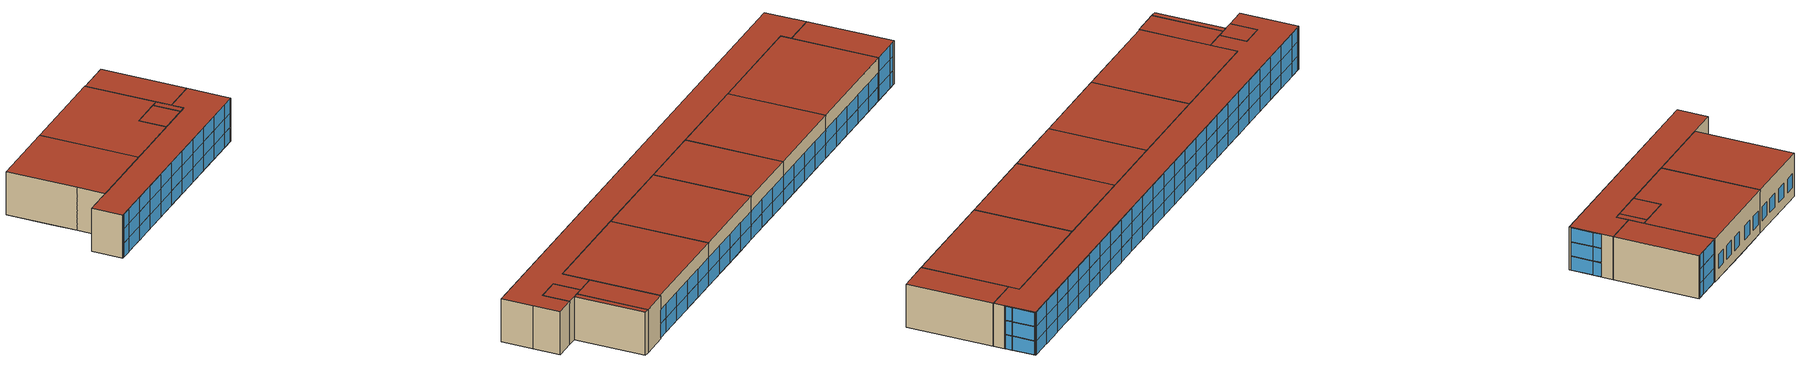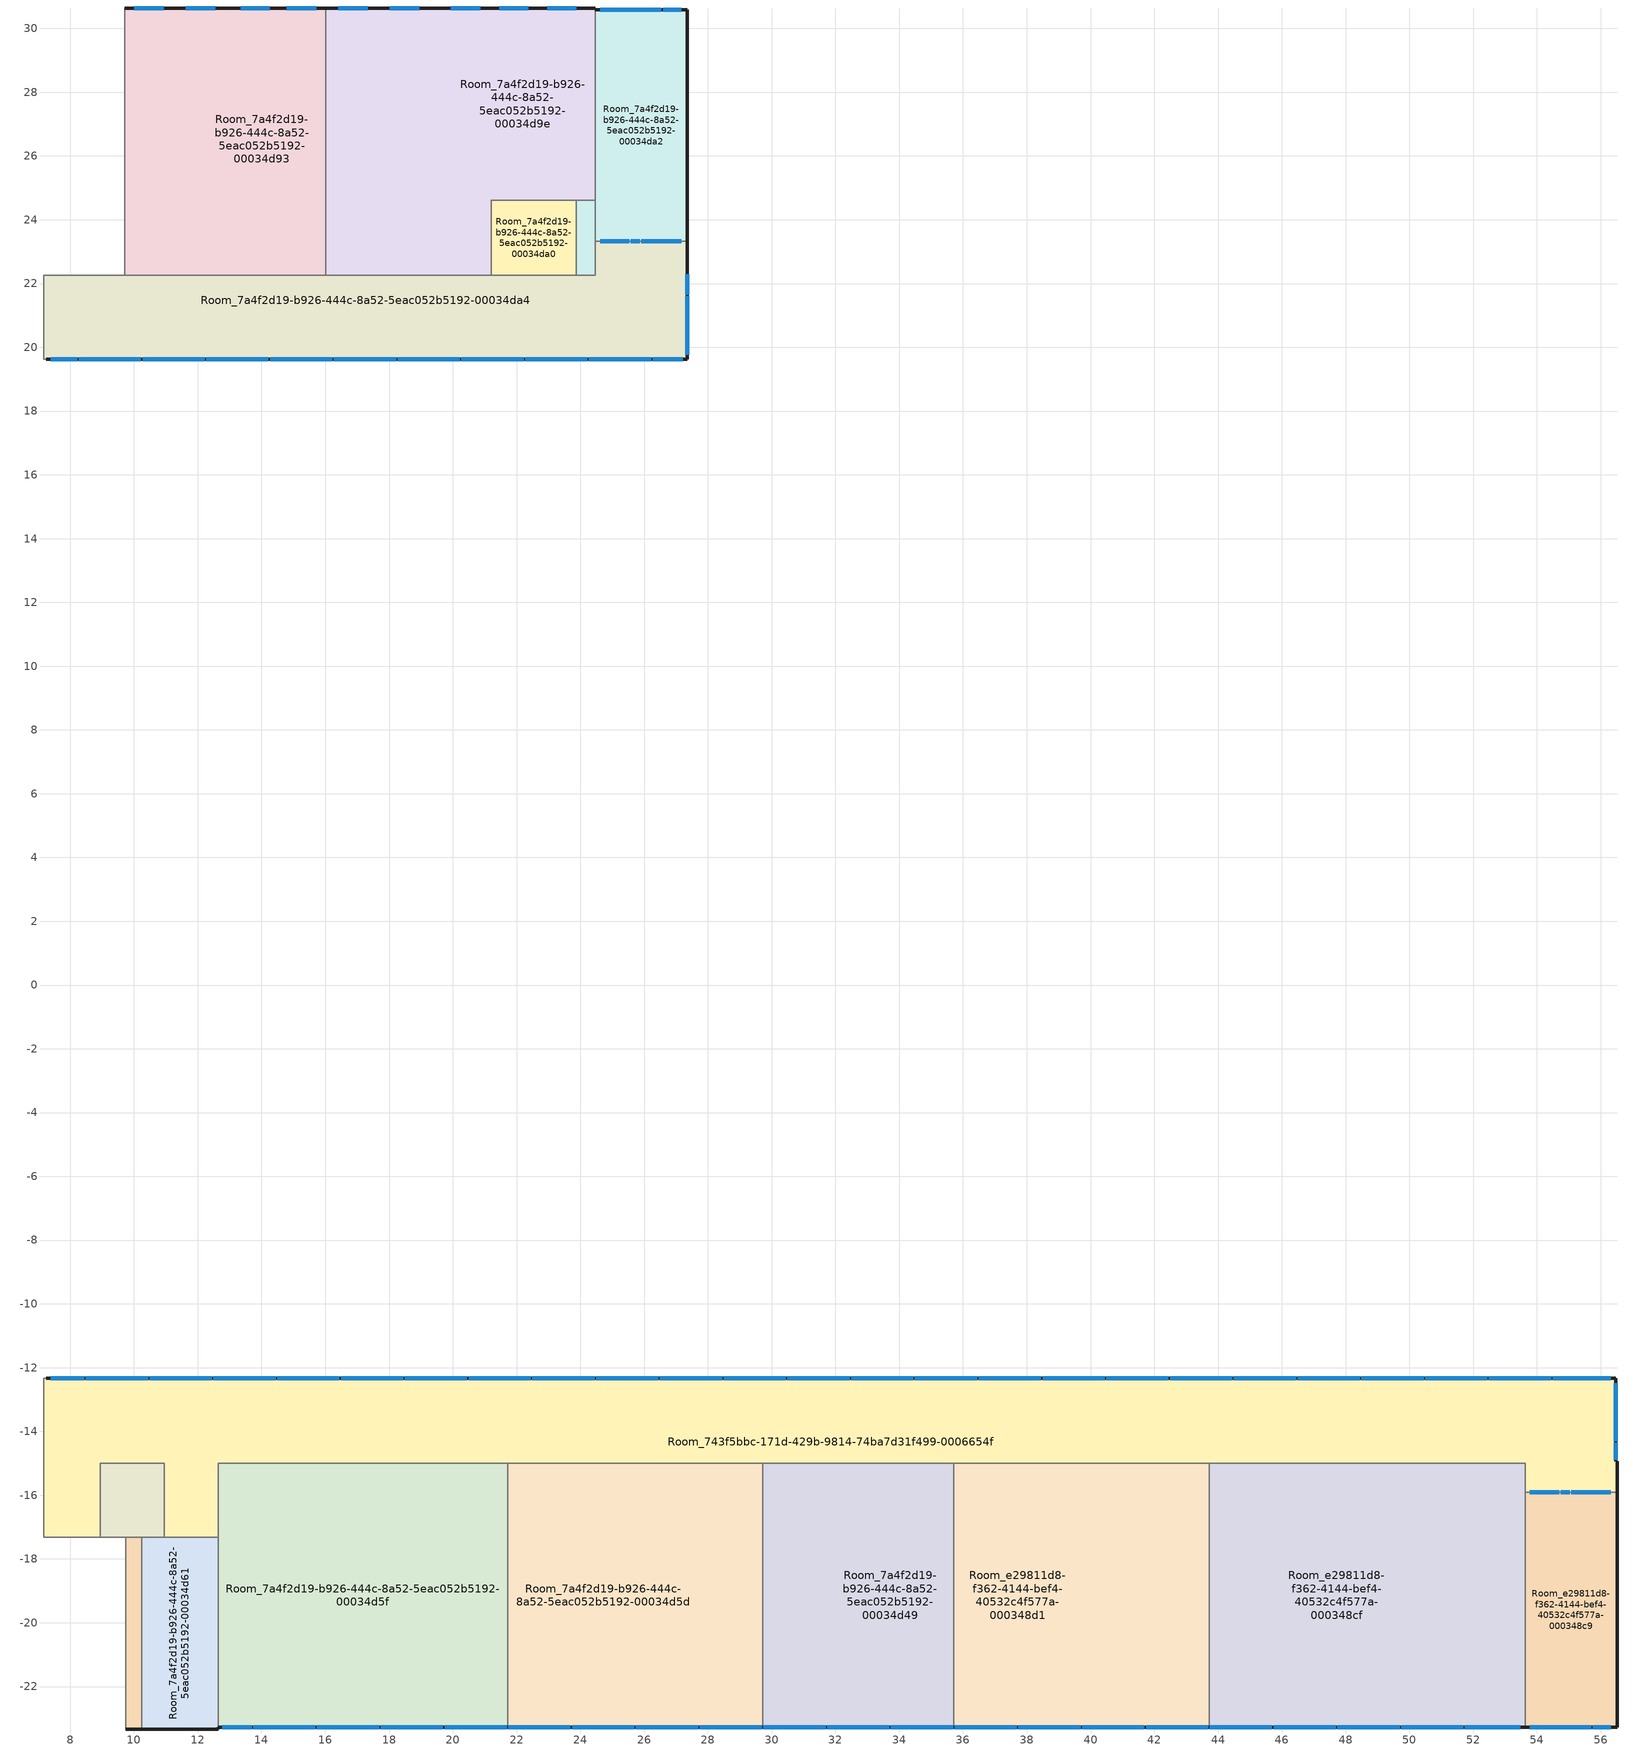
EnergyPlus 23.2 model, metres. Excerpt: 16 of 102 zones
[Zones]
Room_743f5bbc-171d-429b-9814-74ba7d31f499-0006654f
 floor to Room_a79add17-780f-499e-a863-104a9aa9c91e-0003483f (Generic Interior Floor): 7.24,-12.34 7.24,-15 7.17,-15 7.17,-12.34 z7.6
 floor to Room_a79add17-780f-499e-a863-104a9aa9c91e-0003483d (Generic Interior Floor): 7.24,-15 7.24,-17.32 7.17,-17.32 7.17,-15 z7.6
 floor to Room_a79add17-780f-499e-a863-104a9aa9c91e-000347cb (Generic Interior Floor): 56.47,-12.34 56.47,-14.93 56.52,-14.93 56.52,-15.92 53.63,-15.92 53.63,-15 12.65,-15 12.65,-17.32 10.95,-17.32 10.95,-15 8.94,-15 8.94,-17.32 7.24,-17.32 7.24,-12.34 z7.6
 wall outside (Generic Exterior Wall): 56.52,-15.92 56.52,-14.93 56.47,-14.93 56.47,-12.34 7.24,-12.34 z7.6:11.4
 wall to Room_e29811d8-f362-4144-bef4-40532c4f577a-000348c9 (Generic Interior Wall): 53.63,-15.92 56.52,-15.92 z7.6:11.4
 wall to Room_743f5bbc-171d-429b-9814-74ba7d31f499-0006655d (Generic Interior Wall): 8.94,-17.32 8.94,-15 10.95,-15 10.95,-17.32 z7.6:11.4
 wall to Room_7a4f2d19-b926-444c-8a52-5eac052b5192-00034d61 (Generic Interior Wall): 10.95,-17.32 12.65,-17.32 z7.6:11.4
 wall to Room_7a4f2d19-b926-444c-8a52-5eac052b5192-00034d5f (Generic Interior Wall): 12.65,-17.32 12.65,-15 21.72,-15 z7.6:11.4
 wall to Room_7a4f2d19-b926-444c-8a52-5eac052b5192-00034d5d (Generic Interior Wall): 21.72,-15 29.72,-15 z7.6:11.4
 wall to Room_7a4f2d19-b926-444c-8a52-5eac052b5192-00034d49 (Generic Interior Wall): 29.72,-15 35.72,-15 z7.6:11.4
 wall to Room_e29811d8-f362-4144-bef4-40532c4f577a-000348d1 (Generic Interior Wall): 35.72,-15 43.72,-15 z7.6:11.4
 wall to Room_e29811d8-f362-4144-bef4-40532c4f577a-000348cf (Generic Interior Wall): 43.72,-15 53.63,-15 53.63,-15.92 z7.6:11.4
 wall to Room_7a4f2d19-b926-444c-8a52-5eac052b5192-00034d87 (Generic Interior Wall): 7.24,-12.34 7.17,-12.34 7.17,-15 z7.6:11.4
 wall to Room_7a4f2d19-b926-444c-8a52-5eac052b5192-00034d67 (Generic Interior Wall): 7.17,-15 7.17,-17.32 z7.6:11.4
 wall to Room_7a4f2d19-b926-444c-8a52-5eac052b5192-00034d63 (Generic Interior Wall): 7.17,-17.32 8.94,-17.32 z7.6:11.4
 window inside (Generic Single Pane): 54.74,-15.92 55.02,-15.92 / 55.07,-15.92 56.32,-15.92 z7.65:9.73; 53.78,-15.92 54.69,-15.92 / 54.74,-15.92 55.02,-15.92 / 55.07,-15.92 56.32,-15.92 z9.78:9.97; 53.78,-15.92 54.69,-15.92 / 54.74,-15.92 55.02,-15.92 / 55.07,-15.92 56.32,-15.92 z10.02:11.35; 53.78,-15.92 54.69,-15.92 z7.6:9.73
 window (Generic Double Pane): 56.47,-14.88 56.47,-14.36 / 56.47,-14.31 56.47,-12.49 / 56.32,-12.34 54.49,-12.34 / 38.44,-12.34 36.49,-12.34 / 36.44,-12.34 34.49,-12.34 / 34.44,-12.34 32.49,-12.34 / 32.44,-12.34 30.49,-12.34 / 30.44,-12.34 28.49,-12.34 / 28.44,-12.34 26.49,-12.34 / 26.44,-12.34 24.49,-12.34 / 24.44,-12.34 22.49,-12.34 / 22.44,-12.34 20.49,-12.34 / 20.44,-12.34 18.49,-12.34 / 54.44,-12.34 52.49,-12.34 / 52.44,-12.34 50.49,-12.34 / 50.44,-12.34 48.49,-12.34 / 48.44,-12.34 46.49,-12.34 / 46.44,-12.34 44.49,-12.34 / 44.44,-12.34 42.49,-12.34 / 42.44,-12.34 40.49,-12.34 / 40.44,-12.34 38.49,-12.34 z7.62:8.83; 56.47,-14.88 56.47,-14.36 / 56.47,-14.31 56.47,-12.49 / 56.32,-12.34 54.49,-12.34 / 54.44,-12.34 52.49,-12.34 / 52.44,-12.34 50.49,-12.34 / 50.44,-12.34 48.49,-12.34 / 48.44,-12.34 46.49,-12.34 / 46.44,-12.34 44.49,-12.34 / 44.44,-12.34 42.49,-12.34 / 42.44,-12.34 40.49,-12.34 / 40.44,-12.34 38.49,-12.34 / 38.44,-12.34 36.49,-12.34 / 36.44,-12.34 34.49,-12.34 / 34.44,-12.34 32.49,-12.34 / 32.44,-12.34 30.49,-12.34 / 30.44,-12.34 28.49,-12.34 / 28.44,-12.34 26.49,-12.34 / 26.44,-12.34 24.49,-12.34 / 24.44,-12.34 22.49,-12.34 / 22.44,-12.34 20.49,-12.34 / 20.44,-12.34 18.49,-12.34 / 18.44,-12.34 16.49,-12.34 / 16.44,-12.34 14.49,-12.34 / 14.44,-12.34 12.49,-12.34 / 12.44,-12.34 10.49,-12.34 / 10.44,-12.34 8.49,-12.34 / 8.44,-12.34 7.39,-12.34 z8.88:10.1; 56.47,-14.88 56.47,-14.36 / 56.47,-14.31 56.47,-12.49 / 56.32,-12.34 54.49,-12.34 / 54.44,-12.34 52.49,-12.34 / 52.44,-12.34 50.49,-12.34 / 50.44,-12.34 48.49,-12.34 / 48.44,-12.34 46.49,-12.34 / 46.44,-12.34 44.49,-12.34 / 44.44,-12.34 42.49,-12.34 / 42.44,-12.34 40.49,-12.34 / 40.44,-12.34 38.49,-12.34 / 38.44,-12.34 36.49,-12.34 / 36.44,-12.34 34.49,-12.34 / 34.44,-12.34 32.49,-12.34 / 32.44,-12.34 30.49,-12.34 / 30.44,-12.34 28.49,-12.34 / 28.44,-12.34 26.49,-12.34 / 26.44,-12.34 24.49,-12.34 / 24.44,-12.34 22.49,-12.34 / 22.44,-12.34 20.49,-12.34 / 20.44,-12.34 18.49,-12.34 / 18.44,-12.34 16.49,-12.34 / 16.44,-12.34 14.49,-12.34 / 14.44,-12.34 12.49,-12.34 / 12.44,-12.34 10.49,-12.34 / 10.44,-12.34 8.49,-12.34 / 8.44,-12.34 7.39,-12.34 z10.14:11.36; 16.44,-12.34 14.49,-12.34 / 14.44,-12.34 12.49,-12.34 / 12.44,-12.34 10.49,-12.34 / 10.44,-12.34 8.49,-12.34 / 8.44,-12.34 7.39,-12.34 z7.61:8.83; 18.44,-12.34,8.83 18.44,-12.34,7.62 16.49,-12.34,7.61 16.49,-12.34,8.83
 roof outside (Generic Roof): 7.17,-12.34 7.17,-17.32 8.94,-17.32 8.94,-15 10.95,-15 10.95,-17.32 12.65,-17.32 12.65,-15 53.63,-15 53.63,-15.92 56.52,-15.92 56.52,-14.93 56.47,-14.93 56.47,-12.34 z11.4
Room_743f5bbc-171d-429b-9814-74ba7d31f499-00066556
 floor to Room_743f5bbc-171d-429b-9814-74ba7d31f499-00066587 (Generic Interior Floor): 24.47,24.61 24.47,22.26 23.87,22.26 23.87,24.61 z7.6
 wall to Room_7a4f2d19-b926-444c-8a52-5eac052b5192-00034da4 (Generic Interior Wall): 23.87,22.26 24.47,22.26 24.47,23.32 z7.6:11.4
 wall to Room_7a4f2d19-b926-444c-8a52-5eac052b5192-00034da2 (Generic Interior Wall): 24.47,23.32 24.47,24.61 z7.6:11.4
 wall to Room_7a4f2d19-b926-444c-8a52-5eac052b5192-00034d9e (Generic Interior Wall): 24.47,24.61 23.87,24.61 z7.6:11.4
 wall to Room_7a4f2d19-b926-444c-8a52-5eac052b5192-00034da0 (Generic Interior Wall): 23.87,24.61 23.87,22.26 z7.6:11.4
 roof outside (Generic Roof): 23.87,24.61 23.87,22.26 24.47,22.26 24.47,24.61 z11.4
Room_743f5bbc-171d-429b-9814-74ba7d31f499-0006655d
 floor to Room_743f5bbc-171d-429b-9814-74ba7d31f499-0006657c (Generic Interior Floor): 10.95,-15 10.95,-17.32 8.94,-17.32 8.94,-15 z7.6
 wall to Room_7a4f2d19-b926-444c-8a52-5eac052b5192-00034d63 (Generic Interior Wall): 8.94,-17.32 9.74,-17.32 z7.6:11.4
 wall to Room_743f5bbc-171d-429b-9814-74ba7d31f499-00066564 (Generic Interior Wall): 9.74,-17.32 10.24,-17.32 z7.6:11.4
 wall to Room_7a4f2d19-b926-444c-8a52-5eac052b5192-00034d61 (Generic Interior Wall): 10.24,-17.32 10.95,-17.32 z7.6:11.4
 roof outside (Generic Roof): 8.94,-15 8.94,-17.32 10.95,-17.32 10.95,-15 z11.4
Room_743f5bbc-171d-429b-9814-74ba7d31f499-00066564
 floor to Room_743f5bbc-171d-429b-9814-74ba7d31f499-0006657f (Generic Interior Floor): 10.24,-17.32 10.24,-23.33 9.74,-23.33 9.74,-17.32 z7.6
 wall outside (Generic Exterior Wall): 9.74,-23.33 10.24,-23.33 z7.6:11.4
 wall to Room_7a4f2d19-b926-444c-8a52-5eac052b5192-00034d63 (Generic Interior Wall): 9.74,-17.32 9.74,-23.33 z7.6:11.4
 wall to Room_7a4f2d19-b926-444c-8a52-5eac052b5192-00034d61 (Generic Interior Wall): 10.24,-23.33 10.24,-17.32 z7.6:11.4
 roof outside (Generic Roof): 9.74,-17.32 9.74,-23.33 10.24,-23.33 10.24,-17.32 z11.4
Room_7a4f2d19-b926-444c-8a52-5eac052b5192-00034d49
 floor to Room_4d6d2a90-c0a4-4bdc-97aa-ce91bd1344ab-000352d3 (Generic Interior Floor): 31.72,-15 31.72,-23.28 29.72,-23.28 29.72,-15 z7.6
 floor to Room_4d6d2a90-c0a4-4bdc-97aa-ce91bd1344ab-000352d2 (Generic Interior Floor): 35.72,-15 35.72,-23.28 31.72,-23.28 31.72,-15 z7.6
 wall outside (Generic Exterior Wall): 29.72,-23.28 35.72,-23.28 z7.6:11.4
 wall to Room_7a4f2d19-b926-444c-8a52-5eac052b5192-00034d5d (Generic Interior Wall): 29.72,-15 29.72,-23.28 z7.6:11.4
 wall to Room_e29811d8-f362-4144-bef4-40532c4f577a-000348d1 (Generic Interior Wall): 35.72,-23.28 35.72,-15 z7.6:11.4
 window (Generic Double Pane): 29.74,-23.28 31.69,-23.28 / 31.74,-23.28 33.69,-23.28 / 33.74,-23.28 35.69,-23.28 z7.62:8.83; 29.74,-23.28 31.69,-23.28 / 31.74,-23.28 33.69,-23.28 / 33.74,-23.28 35.69,-23.28 z8.88:10.1
 roof outside (Generic Roof): 29.72,-15 29.72,-23.28 35.72,-23.28 35.72,-15 z11.4
Room_7a4f2d19-b926-444c-8a52-5eac052b5192-00034d5d
 floor to Room_4d6d2a90-c0a4-4bdc-97aa-ce91bd1344ab-000352d4 (Generic Interior Floor): 27.72,-15 27.72,-23.28 21.72,-23.28 21.72,-15 z7.6
 floor to Room_4d6d2a90-c0a4-4bdc-97aa-ce91bd1344ab-000352d3 (Generic Interior Floor): 29.72,-15 29.72,-23.28 27.72,-23.28 27.72,-15 z7.6
 wall outside (Generic Exterior Wall): 21.72,-23.28 29.72,-23.28 z7.6:11.4
 wall to Room_7a4f2d19-b926-444c-8a52-5eac052b5192-00034d5f (Generic Interior Wall): 21.72,-15 21.72,-23.28 z7.6:11.4
 window (Generic Double Pane): 21.74,-23.28 23.69,-23.28 / 23.74,-23.28 25.69,-23.28 / 25.74,-23.28 27.69,-23.28 / 27.74,-23.28 29.69,-23.28 z7.62:8.83; 21.74,-23.28 23.69,-23.28 / 23.74,-23.28 25.69,-23.28 / 25.74,-23.28 27.69,-23.28 / 27.74,-23.28 29.69,-23.28 z8.88:10.1
 roof outside (Generic Roof): 21.72,-15 21.72,-23.28 29.72,-23.28 29.72,-15 z11.4
Room_7a4f2d19-b926-444c-8a52-5eac052b5192-00034d5f
 floor to Room_4d6d2a90-c0a4-4bdc-97aa-ce91bd1344ab-000352d5 (Generic Interior Floor): 21.72,-15 21.72,-23.28 12.65,-23.28 12.65,-15 z7.6
 wall outside (Generic Exterior Wall): 12.65,-23.28 21.72,-23.28 z7.6:11.4
 wall to Room_7a4f2d19-b926-444c-8a52-5eac052b5192-00034d61 (Generic Interior Wall): 12.65,-17.32 12.65,-23.28 z7.6:11.4
 window (Generic Double Pane): 12.77,-23.28 13.69,-23.28 / 13.74,-23.28 15.69,-23.28 / 15.74,-23.28 17.69,-23.28 / 17.74,-23.28 19.69,-23.28 / 19.74,-23.28 21.69,-23.28 z7.62:8.83; 19.74,-23.28 21.69,-23.28 / 12.77,-23.28 13.69,-23.28 / 13.74,-23.28 15.69,-23.28 / 15.74,-23.28 17.69,-23.28 / 17.74,-23.28 19.69,-23.28 z8.88:10.1
 roof outside (Generic Roof): 12.65,-15 12.65,-23.28 21.72,-23.28 21.72,-15 z11.4
Room_7a4f2d19-b926-444c-8a52-5eac052b5192-00034d61
 floor to Room_a79add17-780f-499e-a863-104a9aa9c91e-000347cd (Generic Interior Floor): 12.65,-17.32 12.65,-23.33 10.24,-23.33 10.24,-17.32 z7.6
 wall outside (Generic Exterior Wall): 10.24,-23.33 12.65,-23.33 12.65,-23.28 z7.6:11.4
 roof outside (Generic Roof): 10.24,-17.32 10.24,-23.33 12.65,-23.33 12.65,-17.32 z11.4
Room_7a4f2d19-b926-444c-8a52-5eac052b5192-00034d93
 floor to Room_a79add17-780f-499e-a863-104a9aa9c91e-0003489e (Generic Interior Floor): 16.01,22.41 16.01,22.26 9.71,22.26 9.71,24.61 12.01,24.61 12.01,22.41 z7.6
 floor to Room_a79add17-780f-499e-a863-104a9aa9c91e-00034889 (Generic Interior Floor): 16.01,30.64 16.01,22.41 12.01,22.41 12.01,30.64 z7.6
 floor to Room_a79add17-780f-499e-a863-104a9aa9c91e-00034887 (Generic Interior Floor): 12.01,30.64 12.01,26.86 9.71,26.86 9.71,30.64 z7.6
 floor to Room_a79add17-780f-499e-a863-104a9aa9c91e-00034883 (Generic Interior Floor): 12.01,26.86 12.01,24.61 9.71,24.61 9.71,26.86 z7.6
 wall outside (Generic Exterior Wall): 16.01,30.64 9.71,30.64 z7.6:11.4
 wall to Room_7a4f2d19-b926-444c-8a52-5eac052b5192-00034d9e (Generic Interior Wall): 16.01,22.26 16.01,30.64 z7.6:11.4
 wall to Room_7a4f2d19-b926-444c-8a52-5eac052b5192-00034d8f (Generic Interior Wall): 9.71,30.64 9.71,24.61 z7.6:11.4
 wall to Room_7a4f2d19-b926-444c-8a52-5eac052b5192-00034d91 (Generic Interior Wall): 9.71,24.61 9.71,22.26 z7.6:11.4
 wall to Room_7a4f2d19-b926-444c-8a52-5eac052b5192-00034da4 (Generic Interior Wall): 9.71,22.26 16.01,22.26 z7.6:11.4
 window (Generic Double Pane): 10.93,30.64 10.01,30.64 / 12.54,30.64 11.63,30.64 / 14.26,30.64 13.34,30.64 / 15.71,30.64 14.8,30.64 z8.51:9.73
 roof outside (Generic Roof): 9.71,30.64 9.71,22.26 16.01,22.26 16.01,30.64 z11.4
Room_7a4f2d19-b926-444c-8a52-5eac052b5192-00034d9e
 floor to Room_a79add17-780f-499e-a863-104a9aa9c91e-0003489e (Generic Interior Floor): 21.21,24.61 21.21,22.26 16.01,22.26 16.01,22.41 17.21,22.41 17.21,24.61 z7.6
 floor to Room_a79add17-780f-499e-a863-104a9aa9c91e-00034898 (Generic Interior Floor): 24.47,30.64 24.47,24.61 19.91,24.61 19.91,30.64 z7.6
 floor to Room_a79add17-780f-499e-a863-104a9aa9c91e-0003488b (Generic Interior Floor): 19.91,30.64 19.91,24.61 17.21,24.61 17.21,30.64 z7.6
 floor to Room_a79add17-780f-499e-a863-104a9aa9c91e-00034889 (Generic Interior Floor): 17.21,30.64 17.21,22.41 16.01,22.41 16.01,30.64 z7.6
 wall outside (Generic Exterior Wall): 24.47,30.59 24.47,30.64 16.01,30.64 z7.6:11.4
 wall to Room_7a4f2d19-b926-444c-8a52-5eac052b5192-00034da4 (Generic Interior Wall): 16.01,22.26 21.21,22.26 z7.6:11.4
 wall to Room_7a4f2d19-b926-444c-8a52-5eac052b5192-00034da0 (Generic Interior Wall): 21.21,22.26 21.21,24.61 23.87,24.61 z7.6:11.4
 wall to Room_7a4f2d19-b926-444c-8a52-5eac052b5192-00034da2 (Generic Interior Wall): 24.47,24.61 24.47,30.59 z7.6:11.4
 window (Generic Double Pane): 17.33,30.64 16.41,30.64 / 18.94,30.64 18.03,30.64 / 20.86,30.64 19.94,30.64 / 22.37,30.64 21.46,30.64 / 23.88,30.64 22.96,30.64 z8.51:9.73
 roof outside (Generic Roof): 16.01,30.64 16.01,22.26 21.21,22.26 21.21,24.61 24.47,24.61 24.47,30.64 z11.4
Room_7a4f2d19-b926-444c-8a52-5eac052b5192-00034da0
 floor to Room_a79add17-780f-499e-a863-104a9aa9c91e-0003489a (Generic Interior Floor): 23.87,24.61 23.87,22.26 21.21,22.26 21.21,24.61 z7.6
 wall to Room_7a4f2d19-b926-444c-8a52-5eac052b5192-00034da4 (Generic Interior Wall): 21.21,22.26 23.87,22.26 z7.6:11.4
 roof outside (Generic Roof): 21.21,24.61 21.21,22.26 23.87,22.26 23.87,24.61 z11.4
Room_7a4f2d19-b926-444c-8a52-5eac052b5192-00034da2
 floor to Room_a79add17-780f-499e-a863-104a9aa9c91e-0003489c (Generic Interior Floor): 27.36,30.59 27.36,23.32 24.47,23.32 24.47,30.59 z7.6
 wall outside (Generic Exterior Wall): 27.36,23.32 27.36,30.59 24.47,30.59 z7.6:11.4
 wall to Room_7a4f2d19-b926-444c-8a52-5eac052b5192-00034da4 (Generic Interior Wall): 24.47,23.32 27.36,23.32 z7.6:11.4
 window (Generic Double Pane): 26.54,30.59 24.62,30.59 / 27.16,30.59 26.59,30.59 z7.62:8.84; 26.54,30.59 24.62,30.59 / 27.16,30.59 26.59,30.59 z8.89:10.1; 26.54,30.59 24.62,30.59 / 27.16,30.59 26.59,30.59 z10.15:11.37
 window inside (Generic Single Pane): 25.58,23.32 25.86,23.32 / 25.91,23.32 27.16,23.32 z7.65:9.73; 24.62,23.32 25.53,23.32 / 25.58,23.32 25.86,23.32 / 25.91,23.32 27.16,23.32 z9.78:9.97; 24.62,23.32 25.53,23.32 / 25.58,23.32 25.86,23.32 / 25.91,23.32 27.16,23.32 z10.02:11.35; 24.62,23.32 25.53,23.32 z7.6:9.73
 roof outside (Generic Roof): 24.47,30.59 24.47,23.32 27.36,23.32 27.36,30.59 z11.4
Room_7a4f2d19-b926-444c-8a52-5eac052b5192-00034da4
 floor to Room_a79add17-780f-499e-a863-104a9aa9c91e-0003489e (Generic Interior Floor): 27.36,23.32 27.36,19.62 7.17,19.62 7.17,22.26 24.47,22.26 24.47,23.32 z7.6
 wall outside (Generic Exterior Wall): 7.24,19.62 27.36,19.62 27.36,23.32 z7.6:11.4
 wall to Room_7a4f2d19-b926-444c-8a52-5eac052b5192-00034d87 (Generic Interior Wall): 7.17,22.26 7.17,19.62 7.24,19.62 z7.6:11.4
 wall to Room_7a4f2d19-b926-444c-8a52-5eac052b5192-00034d91 (Generic Interior Wall): 9.71,22.26 7.17,22.26 z7.6:11.4
 window (Generic Double Pane): 7.39,19.62 8.22,19.62 / 24.27,19.62 26.22,19.62 / 26.27,19.62 27.21,19.62 / 8.27,19.62 10.22,19.62 / 10.27,19.62 12.22,19.62 / 12.27,19.62 14.22,19.62 / 14.27,19.62 16.22,19.62 / 16.27,19.62 18.22,19.62 / 18.27,19.62 20.22,19.62 / 20.27,19.62 22.22,19.62 / 22.27,19.62 24.22,19.62 / 27.36,19.77 27.36,21.59 / 27.36,21.64 27.36,22.29 z7.62:8.83; 7.39,19.62 8.22,19.62 / 8.27,19.62 10.22,19.62 / 10.27,19.62 12.22,19.62 / 12.27,19.62 14.22,19.62 / 14.27,19.62 16.22,19.62 / 16.27,19.62 18.22,19.62 / 18.27,19.62 20.22,19.62 / 20.27,19.62 22.22,19.62 / 22.27,19.62 24.22,19.62 / 24.27,19.62 26.22,19.62 / 26.27,19.62 27.21,19.62 / 27.36,19.77 27.36,21.59 / 27.36,21.64 27.36,22.29 z8.88:10.1; 7.39,19.62 8.22,19.62 / 8.27,19.62 10.22,19.62 / 10.27,19.62 12.22,19.62 / 12.27,19.62 14.22,19.62 / 14.27,19.62 16.22,19.62 / 16.27,19.62 18.22,19.62 / 18.27,19.62 20.22,19.62 / 20.27,19.62 22.22,19.62 / 22.27,19.62 24.22,19.62 / 24.27,19.62 26.22,19.62 / 26.27,19.62 27.21,19.62 / 27.36,19.77 27.36,21.59 / 27.36,21.64 27.36,22.29 z10.14:11.36
 roof outside (Generic Roof): 7.17,22.26 7.17,19.62 27.36,19.62 27.36,23.32 24.47,23.32 24.47,22.26 z11.4
Room_e29811d8-f362-4144-bef4-40532c4f577a-000348c9
 floor to Room_a79add17-780f-499e-a863-104a9aa9c91e-000347ae (Generic Interior Floor): 56.52,-15.92 56.52,-23.28 53.63,-23.28 53.63,-15.92 z7.6
 wall outside (Generic Exterior Wall): 53.63,-23.28 56.52,-23.28 56.52,-15.92 z7.6:11.4
 wall to Room_e29811d8-f362-4144-bef4-40532c4f577a-000348cf (Generic Interior Wall): 53.63,-15.92 53.63,-23.28 z7.6:11.4
 window (Generic Double Pane): 53.78,-23.28 55.7,-23.28 / 55.75,-23.28 56.32,-23.28 z7.62:8.84; 53.78,-23.28 55.7,-23.28 / 55.75,-23.28 56.32,-23.28 z8.89:10.1; 53.78,-23.28 55.7,-23.28 / 55.75,-23.28 56.32,-23.28 z10.15:11.37
 roof outside (Generic Roof): 53.63,-15.92 53.63,-23.28 56.52,-23.28 56.52,-15.92 z11.4
Room_e29811d8-f362-4144-bef4-40532c4f577a-000348cf
 floor to Room_a79add17-780f-499e-a863-104a9aa9c91e-000347ba (Generic Interior Floor): 45.72,-15 45.72,-23.28 43.72,-23.28 43.72,-15 z7.6
 floor to Room_a79add17-780f-499e-a863-104a9aa9c91e-000347b8 (Generic Interior Floor): 49.72,-15 49.72,-23.28 45.72,-23.28 45.72,-15 z7.6
 floor to Room_a79add17-780f-499e-a863-104a9aa9c91e-000347b6 (Generic Interior Floor): 53.63,-15 53.63,-23.28 49.72,-23.28 49.72,-15 z7.6
 wall outside (Generic Exterior Wall): 43.72,-23.28 53.63,-23.28 z7.6:11.4
 wall to Room_e29811d8-f362-4144-bef4-40532c4f577a-000348d1 (Generic Interior Wall): 43.72,-15 43.72,-23.28 z7.6:11.4
 window (Generic Double Pane): 43.74,-23.28 45.69,-23.28 / 45.74,-23.28 47.69,-23.28 / 47.74,-23.28 49.69,-23.28 / 49.74,-23.28 51.69,-23.28 / 51.74,-23.28 53.48,-23.28 z7.62:8.83; 51.74,-23.28 53.48,-23.28 / 43.74,-23.28 45.69,-23.28 / 45.74,-23.28 47.69,-23.28 / 47.74,-23.28 49.69,-23.28 / 49.74,-23.28 51.69,-23.28 z8.88:10.1
 roof outside (Generic Roof): 43.72,-15 43.72,-23.28 53.63,-23.28 53.63,-15 z11.4
Room_e29811d8-f362-4144-bef4-40532c4f577a-000348d1
 floor to Room_a79add17-780f-499e-a863-104a9aa9c91e-000347c1 (Generic Interior Floor): 39.72,-15 39.72,-23.28 35.72,-23.28 35.72,-15 z7.6
 floor to Room_a79add17-780f-499e-a863-104a9aa9c91e-000347ba (Generic Interior Floor): 43.72,-15 43.72,-23.28 39.72,-23.28 39.72,-15 z7.6
 wall outside (Generic Exterior Wall): 35.72,-23.28 43.72,-23.28 z7.6:11.4
 window (Generic Double Pane): 35.74,-23.28 37.69,-23.28 / 37.74,-23.28 39.69,-23.28 / 39.74,-23.28 41.69,-23.28 / 41.74,-23.28 43.69,-23.28 z7.62:8.83; 35.74,-23.28 37.69,-23.28 / 37.74,-23.28 39.69,-23.28 / 39.74,-23.28 41.69,-23.28 / 41.74,-23.28 43.69,-23.28 z8.88:10.1
 roof outside (Generic Roof): 35.72,-15 35.72,-23.28 43.72,-23.28 43.72,-15 z11.4
[Building]
Model 1
[Material] Thermal Absorptance=0.9
Name | Roughness | Thickness {m} | Conductivity {W/m-K} | Density {kg/m3} | Specific Heat {J/kg-K} | Solar Absorptance | Visible Absorptance
Generic 50mm Insulation | MediumRough | 0.05 | 0.03 | 43 | 1210 | 0.7 | 0.7
Generic Acoustic Tile | MediumSmooth | 0.02 | 0.06 | 368 | 590 | 0.2 | 0.2
Generic Brick | MediumRough | 0.1 | 0.9 | 1920 | 790 | 0.65 | 0.65
Generic Ceiling Air Gap | Smooth | 0.1 | 0.556 | 1.28 | 1000 | 0.7 | 0.7
Generic Gypsum Board | MediumSmooth | 0.0127 | 0.16 | 800 | 1090 | 0.5 | 0.5
Generic LW Concrete | MediumRough | 0.1 | 0.53 | 1280 | 840 | 0.8 | 0.8
Generic Roof Membrane | MediumRough | 0.01 | 0.16 | 1120 | 1460 | 0.65 | 0.65
Generic Wall Air Gap | Smooth | 0.1 | 0.667 | 1.28 | 1000 | 0.7 | 0.7
[WindowMaterial:Gas]
Generic Window Air Gap: Gas Type=Air; Thickness {m}=0.0127
[WindowMaterial:Glazing] Optical Data Type=SpectralAverage; Thickness {m}=0.006; Infrared Transmittance at Normal Incidence=0; Front Side Infrared Hemispherical Emissivity=0.84; Conductivity {W/m-K}=1; Dirt Correction Factor for Solar and Visible Transmittance=1; Solar Diffusing=No
Name | Solar Transmittance at Normal Incidence | Front Side Solar Reflectance at Normal Incidence | Back Side Solar Reflectance at Normal Incidence | Visible Transmittance at Normal Incidence | Front Side Visible Reflectance at Normal Incidence | Back Side Visible Reflectance at Normal Incidence | Back Side Infrared Hemispherical Emissivity
Generic Clear Glass | 0.77 | 0.07 | 0.07 | 0.88 | 0.08 | 0.08 | 0.84
Generic Low-e Glass | 0.45 | 0.36 | 0.36 | 0.71 | 0.21 | 0.21 | 0.047
[Construction]
Generic Double Pane: Generic Low-e Glass, Generic Window Air Gap, Generic Clear Glass
Generic Exterior Wall: Generic Brick, Generic LW Concrete, Generic 50mm Insulation, Generic Wall Air Gap, Generic Gypsum Board
Generic Interior Floor: Generic Acoustic Tile, Generic Ceiling Air Gap, Generic LW Concrete
Generic Interior Wall: Generic Gypsum Board, Generic Wall Air Gap, Generic Gypsum Board
Generic Roof: Generic Roof Membrane, Generic 50mm Insulation, Generic LW Concrete, Generic Ceiling Air Gap, Generic Acoustic Tile
Generic Single Pane: Generic Clear Glass
[Zone] Multiplier=1; Ceiling Height {m}=3.8; Part of Total Floor Area=Yes
Name | Volume {m3}
Room_743f5bbc-171d-429b-9814-74ba7d31f499-0006654f | 539.908
Room_743f5bbc-171d-429b-9814-74ba7d31f499-00066556 | 5.36484
Room_743f5bbc-171d-429b-9814-74ba7d31f499-0006655d | 17.6142
Room_743f5bbc-171d-429b-9814-74ba7d31f499-00066564 | 11.4328
Room_7a4f2d19-b926-444c-8a52-5eac052b5192-00034d49 | 188.801
Room_7a4f2d19-b926-444c-8a52-5eac052b5192-00034d5d; Room_e29811d8-f362-4144-bef4-40532c4f577a-000348d1 | 251.735
Room_7a4f2d19-b926-444c-8a52-5eac052b5192-00034d5f | 285.381
Room_7a4f2d19-b926-444c-8a52-5eac052b5192-00034d61 | 54.9299
Room_7a4f2d19-b926-444c-8a52-5eac052b5192-00034d93 | 200.743
Room_7a4f2d19-b926-444c-8a52-5eac052b5192-00034d9e | 240.335
Room_7a4f2d19-b926-444c-8a52-5eac052b5192-00034da0 | 23.751
Room_7a4f2d19-b926-444c-8a52-5eac052b5192-00034da2 | 79.8339
Room_7a4f2d19-b926-444c-8a52-5eac052b5192-00034da4 | 214.094
Room_e29811d8-f362-4144-bef4-40532c4f577a-000348c9 | 80.9327
Room_e29811d8-f362-4144-bef4-40532c4f577a-000348cf | 311.947
[Space]
Name | Zone
Room_743f5bbc-171d-429b-9814-74ba7d31f499-0006654f_Space | Room_743f5bbc-171d-429b-9814-74ba7d31f499-0006654f
Room_743f5bbc-171d-429b-9814-74ba7d31f499-00066556_Space | Room_743f5bbc-171d-429b-9814-74ba7d31f499-00066556
Room_743f5bbc-171d-429b-9814-74ba7d31f499-0006655d_Space | Room_743f5bbc-171d-429b-9814-74ba7d31f499-0006655d
Room_743f5bbc-171d-429b-9814-74ba7d31f499-00066564_Space | Room_743f5bbc-171d-429b-9814-74ba7d31f499-00066564
Room_7a4f2d19-b926-444c-8a52-5eac052b5192-00034d49_Space | Room_7a4f2d19-b926-444c-8a52-5eac052b5192-00034d49
Room_7a4f2d19-b926-444c-8a52-5eac052b5192-00034d5d_Space | Room_7a4f2d19-b926-444c-8a52-5eac052b5192-00034d5d
Room_7a4f2d19-b926-444c-8a52-5eac052b5192-00034d5f_Space | Room_7a4f2d19-b926-444c-8a52-5eac052b5192-00034d5f
Room_7a4f2d19-b926-444c-8a52-5eac052b5192-00034d61_Space | Room_7a4f2d19-b926-444c-8a52-5eac052b5192-00034d61
Room_7a4f2d19-b926-444c-8a52-5eac052b5192-00034d93_Space | Room_7a4f2d19-b926-444c-8a52-5eac052b5192-00034d93
Room_7a4f2d19-b926-444c-8a52-5eac052b5192-00034d9e_Space | Room_7a4f2d19-b926-444c-8a52-5eac052b5192-00034d9e
Room_7a4f2d19-b926-444c-8a52-5eac052b5192-00034da0_Space | Room_7a4f2d19-b926-444c-8a52-5eac052b5192-00034da0
Room_7a4f2d19-b926-444c-8a52-5eac052b5192-00034da2_Space | Room_7a4f2d19-b926-444c-8a52-5eac052b5192-00034da2
Room_7a4f2d19-b926-444c-8a52-5eac052b5192-00034da4_Space | Room_7a4f2d19-b926-444c-8a52-5eac052b5192-00034da4
Room_e29811d8-f362-4144-bef4-40532c4f577a-000348c9_Space | Room_e29811d8-f362-4144-bef4-40532c4f577a-000348c9
Room_e29811d8-f362-4144-bef4-40532c4f577a-000348cf_Space | Room_e29811d8-f362-4144-bef4-40532c4f577a-000348cf
Room_e29811d8-f362-4144-bef4-40532c4f577a-000348d1_Space | Room_e29811d8-f362-4144-bef4-40532c4f577a-000348d1
